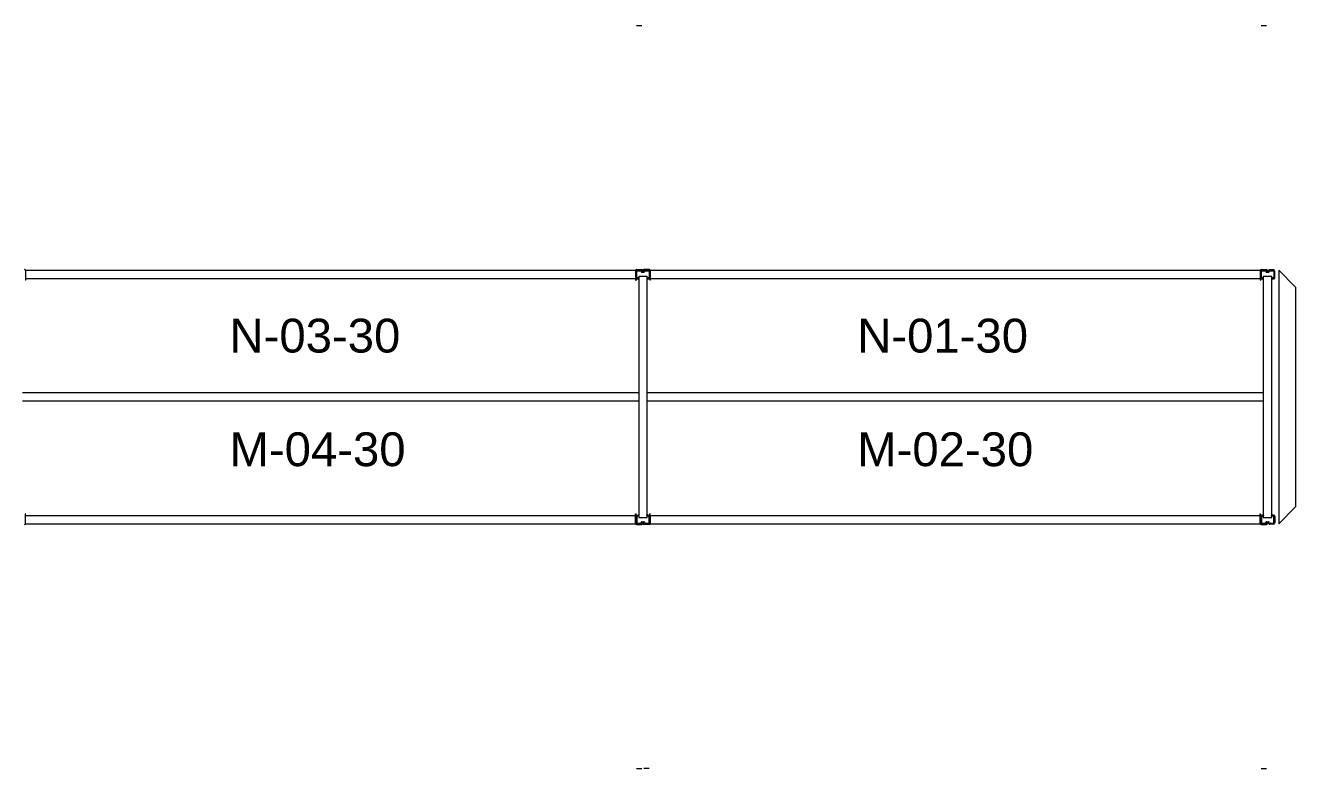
# Model space of a CAD drawing. Header units: inches. Extents: x 2743 to 10591, y -1604 to 5792.
# Drawn here: x 4454.4 to 4754.6, y 669.8 to 845.6 of the extents above; entities that cross this region are included whole.
import ezdxf

# ---------------------------------------------------------------- set-up
doc = ezdxf.new("R2010")
doc.units = ezdxf.units.IN
doc.header["$LTSCALE"] = 0.1875
doc.header["$MEASUREMENT"] = 0
for name, color, linetype, lineweight in [('22 Dimension', 7, 'Continuous', 5), ('32 Echelle', 160, 'Continuous', 15), ('33 Poutre', 30, 'Continuous', 15), ('37 Protection', 1, 'Continuous', 15)]:
    doc.layers.add(name, color=color, linetype=linetype, lineweight=lineweight)
doc.styles.add('arial', font='')
doc.styles.get('arial').set_extended_font_data('Arial')

msp = doc.modelspace()

# ---------------------------------------------------------------- hatches: boundary and pattern name
at = {"layer": '32 Echelle'}
for points in [[(4599.33382, 785.49574), (4599.33382, 785.68324), (4599.14632, 785.68324)], [(4599.33382, 785.49574), (4599.33382, 785.68324), (4599.14632, 785.68324)], [(4601.33382, 785.49574), (4601.33382, 785.68324), (4601.52132, 785.68324)], [(4601.33382, 785.49574), (4601.33382, 785.68324), (4601.52132, 785.68324)], [(4746.95882, 785.49574), (4746.95882, 785.68324), (4746.77132, 785.68324)], [(4748.95882, 785.49574), (4748.95882, 785.68324), (4749.14632, 785.68324)], [(4599.33382, 729.87074), (4599.33382, 729.68324), (4599.14632, 729.68324)], [(4599.33382, 729.87074), (4599.33382, 729.68324), (4599.14632, 729.68324)], [(4601.33382, 729.87074), (4601.33382, 729.68324), (4601.52132, 729.68324)], [(4601.33382, 729.87074), (4601.33382, 729.68324), (4601.52132, 729.68324)], [(4746.95882, 729.87074), (4746.95882, 729.68324), (4746.77132, 729.68324)], [(4748.95882, 729.87074), (4748.95882, 729.68324), (4749.14632, 729.68324)]]:
    msp.add_hatch(color=256, dxfattribs=at).paths.add_polyline_path(points)

# ---------------------------------------------------------------- linework, layer by layer
at = {"layer": '22 Dimension'}
for p, q in [((4599.33382, 758.68324), (4453.70882, 758.68324)), ((4599.33382, 756.68324), (4453.70882, 756.68324)), ((4746.95882, 758.68324), (4601.33382, 758.68324)), ((4746.95882, 756.68324), (4601.33382, 756.68324))]:
    msp.add_line(p, q, dxfattribs=at)
at = {"layer": '32 Echelle', "linetype": 'Continuous', "lineweight": 25}
for p, q in [((4598.70886, 787.49949), (4598.70886, 785.86699)), ((4598.70886, 787.49949), (4598.70886, 785.86699)), ((4598.79886, 785.86699), (4598.79886, 787.49949)), ((4598.79886, 785.86699), (4598.79886, 787.49949)), ((4599.82145, 787.68324), (4598.89261, 787.68324)), ((4599.82145, 787.68324), (4598.89261, 787.68324)), ((4598.89261, 787.59324), (4599.82145, 787.59324)), ((4598.89261, 787.59324), (4599.82145, 787.59324)), ((4599.9111, 787.5269), (4599.95501, 787.38326)), ((4599.9111, 787.5269), (4599.95501, 787.38326)), ((4600.04108, 787.40958), (4599.99717, 787.55321)), ((4600.04108, 787.40958), (4599.99717, 787.55321)), ((4600.5369, 787.34324), (4600.13073, 787.34324)), ((4600.5369, 787.34324), (4600.13073, 787.34324)), ((4600.13073, 787.25324), (4600.5369, 787.25324)), ((4600.13073, 787.25324), (4600.5369, 787.25324)), ((4600.67047, 787.55321), (4600.62655, 787.40958)), ((4600.67047, 787.55321), (4600.62655, 787.40958)), ((4600.71262, 787.38326), (4600.75653, 787.5269)), ((4600.71262, 787.38326), (4600.75653, 787.5269)), ((4601.77502, 787.68324), (4600.84619, 787.68324)), ((4601.77502, 787.68324), (4600.84619, 787.68324)), ((4600.84619, 787.59324), (4601.77502, 787.59324)), ((4600.84619, 787.59324), (4601.77502, 787.59324)), ((4601.86877, 787.49949), (4601.86877, 785.86699)), ((4601.86877, 787.49949), (4601.86877, 785.86699)), ((4601.95877, 785.86699), (4601.95877, 787.49949)), ((4601.95877, 785.86699), (4601.95877, 787.49949)), ((4746.33386, 787.49949), (4746.33386, 785.86699)), ((4746.42386, 785.86699), (4746.42386, 787.49949)), ((4747.44645, 787.68324), (4746.51761, 787.68324)), ((4746.51761, 787.59324), (4747.44645, 787.59324)), ((4747.5361, 787.5269), (4747.58001, 787.38326)), ((4747.66608, 787.40958), (4747.62217, 787.55321)), ((4748.1619, 787.34324), (4747.75573, 787.34324)), ((4747.75573, 787.25324), (4748.1619, 787.25324)), ((4748.29547, 787.55321), (4748.25155, 787.40958)), ((4748.33762, 787.38326), (4748.38153, 787.5269)), ((4749.40002, 787.68324), (4748.47119, 787.68324)), ((4748.47119, 787.59324), (4749.40002, 787.59324)), ((4749.49377, 787.49949), (4749.49377, 785.86699)), ((4749.58377, 785.86699), (4749.58377, 787.49949)), ((4599.30886, 785.77324), (4598.89261, 785.77324)), ((4599.30886, 785.77324), (4598.89261, 785.77324)), ((4598.89261, 785.68324), (4599.30886, 785.68324)), ((4598.89261, 785.68324), (4599.30886, 785.68324)), ((4599.30886, 785.68324), (4599.30886, 785.77324)), ((4599.30886, 785.68324), (4599.30886, 785.77324)), ((4601.77502, 785.77324), (4601.35877, 785.77324)), ((4601.35877, 785.77324), (4601.35877, 785.68324)), ((4601.77502, 785.77324), (4601.35877, 785.77324)), ((4601.35877, 785.77324), (4601.35877, 785.68324)), ((4601.35877, 785.68324), (4601.77502, 785.68324)), ((4601.35877, 785.68324), (4601.77502, 785.68324)), ((4746.93386, 785.77324), (4746.51761, 785.77324)), ((4746.51761, 785.68324), (4746.93386, 785.68324)), ((4746.93386, 785.68324), (4746.93386, 785.77324)), ((4749.40002, 785.77324), (4748.98377, 785.77324)), ((4748.98377, 785.77324), (4748.98377, 785.68324)), ((4748.98377, 785.68324), (4749.40002, 785.68324)), ((4598.70886, 727.86699), (4598.70886, 729.49949)), ((4598.70886, 727.86699), (4598.70886, 729.49949)), ((4598.79886, 729.49949), (4598.79886, 727.86699)), ((4598.79886, 729.49949), (4598.79886, 727.86699)), ((4598.89261, 729.68324), (4599.30886, 729.68324)), ((4598.89261, 729.68324), (4599.30886, 729.68324)), ((4599.30886, 729.59324), (4598.89261, 729.59324)), ((4599.30886, 729.59324), (4598.89261, 729.59324)), ((4599.30886, 729.68324), (4599.30886, 729.59324)), ((4599.30886, 729.68324), (4599.30886, 729.59324)), ((4601.35877, 729.68324), (4601.77502, 729.68324)), ((4601.35877, 729.59324), (4601.35877, 729.68324)), ((4601.35877, 729.68324), (4601.77502, 729.68324)), ((4601.35877, 729.59324), (4601.35877, 729.68324)), ((4601.77502, 729.59324), (4601.35877, 729.59324)), ((4601.77502, 729.59324), (4601.35877, 729.59324)), ((4601.86877, 727.86699), (4601.86877, 729.49949)), ((4601.86877, 727.86699), (4601.86877, 729.49949)), ((4601.95877, 729.49949), (4601.95877, 727.86699)), ((4601.95877, 729.49949), (4601.95877, 727.86699)), ((4746.33386, 727.86699), (4746.33386, 729.49949)), ((4746.42386, 729.49949), (4746.42386, 727.86699)), ((4746.51761, 729.68324), (4746.93386, 729.68324)), ((4746.93386, 729.59324), (4746.51761, 729.59324)), ((4746.93386, 729.68324), (4746.93386, 729.59324)), ((4748.98377, 729.68324), (4749.40002, 729.68324)), ((4748.98377, 729.59324), (4748.98377, 729.68324)), ((4749.40002, 729.59324), (4748.98377, 729.59324)), ((4749.49377, 727.86699), (4749.49377, 729.49949)), ((4749.58377, 729.49949), (4749.58377, 727.86699)), ((4598.89261, 727.77324), (4599.82145, 727.77324)), ((4598.89261, 727.77324), (4599.82145, 727.77324)), ((4599.82145, 727.68324), (4598.89261, 727.68324)), ((4599.82145, 727.68324), (4598.89261, 727.68324)), ((4599.9111, 727.83958), (4599.95501, 727.98321)), ((4599.9111, 727.83958), (4599.95501, 727.98321)), ((4600.04108, 727.9569), (4599.99717, 727.81326)), ((4600.04108, 727.9569), (4599.99717, 727.81326)), ((4600.13073, 728.11324), (4600.5369, 728.11324)), ((4600.13073, 728.11324), (4600.5369, 728.11324)), ((4600.5369, 728.02324), (4600.13073, 728.02324)), ((4600.5369, 728.02324), (4600.13073, 728.02324)), ((4600.67047, 727.81326), (4600.62655, 727.9569)), ((4600.67047, 727.81326), (4600.62655, 727.9569)), ((4600.71262, 727.98321), (4600.75653, 727.83958)), ((4600.71262, 727.98321), (4600.75653, 727.83958)), ((4600.84619, 727.77324), (4601.77502, 727.77324)), ((4600.84619, 727.77324), (4601.77502, 727.77324)), ((4601.77502, 727.68324), (4600.84619, 727.68324)), ((4601.77502, 727.68324), (4600.84619, 727.68324)), ((4746.51761, 727.77324), (4747.44645, 727.77324)), ((4747.44645, 727.68324), (4746.51761, 727.68324)), ((4747.5361, 727.83958), (4747.58001, 727.98321)), ((4747.66608, 727.9569), (4747.62217, 727.81326)), ((4747.75573, 728.11324), (4748.1619, 728.11324)), ((4748.1619, 728.02324), (4747.75573, 728.02324)), ((4748.29547, 727.81326), (4748.25155, 727.9569)), ((4748.33762, 727.98321), (4748.38153, 727.83958)), ((4748.47119, 727.77324), (4749.40002, 727.77324)), ((4749.40002, 727.68324), (4748.47119, 727.68324))]:
    msp.add_line(p, q, dxfattribs=at)
at = {"layer": '32 Echelle'}
for p, q in [((4599.33382, 785.68324), (4599.14632, 785.68324)), ((4599.33382, 785.49574), (4599.14632, 785.68324)), ((4599.33382, 785.68324), (4599.14632, 785.68324)), ((4599.33382, 785.49574), (4599.14632, 785.68324)), ((4601.33382, 786.18324), (4599.33382, 786.18324)), ((4599.33382, 786.18324), (4599.33382, 729.18324)), ((4601.33382, 786.18324), (4599.33382, 786.18324)), ((4599.33382, 786.18324), (4599.33382, 729.18324)), ((4599.33382, 785.49574), (4599.33382, 785.68324)), ((4599.33382, 785.49574), (4599.33382, 785.68324)), ((4601.33382, 729.18324), (4601.33382, 786.18324)), ((4601.33382, 729.18324), (4601.33382, 786.18324)), ((4601.33382, 785.68324), (4601.52132, 785.68324)), ((4601.33382, 785.49574), (4601.33382, 785.68324)), ((4601.33382, 785.49574), (4601.52132, 785.68324)), ((4601.33382, 785.68324), (4601.52132, 785.68324)), ((4601.33382, 785.49574), (4601.33382, 785.68324)), ((4601.33382, 785.49574), (4601.52132, 785.68324)), ((4746.95882, 785.68324), (4746.77132, 785.68324)), ((4746.95882, 785.49574), (4746.77132, 785.68324)), ((4748.95882, 786.18324), (4746.95882, 786.18324)), ((4746.95882, 786.18324), (4746.95882, 729.18324)), ((4746.95882, 785.49574), (4746.95882, 785.68324)), ((4748.95882, 729.18324), (4748.95882, 786.18324)), ((4748.95882, 785.68324), (4749.14632, 785.68324)), ((4748.95882, 785.49574), (4748.95882, 785.68324)), ((4748.95882, 785.49574), (4749.14632, 785.68324)), ((4599.33382, 729.87074), (4599.14632, 729.68324)), ((4599.33382, 729.87074), (4599.14632, 729.68324)), ((4599.33382, 729.68324), (4599.14632, 729.68324)), ((4599.33382, 729.68324), (4599.14632, 729.68324)), ((4599.33382, 729.87074), (4599.33382, 729.68324)), ((4599.33382, 729.87074), (4599.33382, 729.68324)), ((4601.33382, 729.87074), (4601.33382, 729.68324)), ((4601.33382, 729.87074), (4601.52132, 729.68324)), ((4601.33382, 729.87074), (4601.33382, 729.68324)), ((4601.33382, 729.87074), (4601.52132, 729.68324)), ((4601.33382, 729.68324), (4601.52132, 729.68324)), ((4601.33382, 729.68324), (4601.52132, 729.68324)), ((4746.95882, 729.87074), (4746.77132, 729.68324)), ((4746.95882, 729.68324), (4746.77132, 729.68324)), ((4746.95882, 729.87074), (4746.95882, 729.68324)), ((4748.95882, 729.87074), (4748.95882, 729.68324)), ((4748.95882, 729.87074), (4749.14632, 729.68324)), ((4748.95882, 729.68324), (4749.14632, 729.68324)), ((4599.33382, 729.18324), (4601.33382, 729.18324)), ((4599.33382, 729.18324), (4601.33382, 729.18324)), ((4746.95882, 729.18324), (4748.95882, 729.18324))]:
    msp.add_line(p, q, dxfattribs=at)
at = {"layer": '32 Echelle', "linetype": 'Continuous', "lineweight": 25}
for centre, radius, start, end in [((4598.89261, 787.49949), 0.18375, 90, 180), ((4598.89261, 787.49949), 0.18375, 90, 180), ((4598.89261, 787.49949), 0.09375, 90, 180), ((4598.89261, 787.49949), 0.09375, 90, 180), ((4599.82145, 787.49949), 0.18375, 17, 90), ((4599.82145, 787.49949), 0.18375, 17, 90), ((4599.82145, 787.49949), 0.09375, 17, 90), ((4599.82145, 787.49949), 0.09375, 17, 90), ((4600.13073, 787.43699), 0.18375, 197, 270), ((4600.13073, 787.43699), 0.18375, 197, 270), ((4600.13073, 787.43699), 0.09375, 197, 270), ((4600.13073, 787.43699), 0.09375, 197, 270), ((4600.5369, 787.43699), 0.09375, 270, 343), ((4600.5369, 787.43699), 0.09375, 270, 343), ((4600.5369, 787.43699), 0.18375, 270, 343), ((4600.5369, 787.43699), 0.18375, 270, 343), ((4600.84619, 787.49949), 0.18375, 90, 163), ((4600.84619, 787.49949), 0.18375, 90, 163), ((4600.84619, 787.49949), 0.09375, 90, 163), ((4600.84619, 787.49949), 0.09375, 90, 163), ((4601.77502, 787.49949), 0.18375, 0, 90), ((4601.77502, 787.49949), 0.18375, 0, 90), ((4601.77502, 787.49949), 0.09375, 0, 90), ((4601.77502, 787.49949), 0.09375, 0, 90), ((4746.51761, 787.49949), 0.18375, 90, 180), ((4746.51761, 787.49949), 0.09375, 90, 180), ((4747.44645, 787.49949), 0.18375, 17, 90), ((4747.44645, 787.49949), 0.09375, 17, 90), ((4747.75573, 787.43699), 0.18375, 197, 270), ((4747.75573, 787.43699), 0.09375, 197, 270), ((4748.1619, 787.43699), 0.09375, 270, 343), ((4748.1619, 787.43699), 0.18375, 270, 343), ((4748.47119, 787.49949), 0.18375, 90, 163), ((4748.47119, 787.49949), 0.09375, 90, 163), ((4749.40002, 787.49949), 0.18375, 0, 90), ((4749.40002, 787.49949), 0.09375, 0, 90), ((4598.89261, 785.86699), 0.18375, 180, 270), ((4598.89261, 785.86699), 0.18375, 180, 270), ((4598.89261, 785.86699), 0.09375, 180, 270), ((4598.89261, 785.86699), 0.09375, 180, 270), ((4601.77502, 785.86699), 0.09375, 270, 0), ((4601.77502, 785.86699), 0.18375, 270, 0), ((4601.77502, 785.86699), 0.09375, 270, 0), ((4601.77502, 785.86699), 0.18375, 270, 0), ((4746.51761, 785.86699), 0.18375, 180, 270), ((4746.51761, 785.86699), 0.09375, 180, 270), ((4749.40002, 785.86699), 0.09375, 270, 0), ((4749.40002, 785.86699), 0.18375, 270, 0), ((4598.89261, 729.49949), 0.18375, 90, 180), ((4598.89261, 729.49949), 0.18375, 90, 180), ((4598.89261, 729.49949), 0.09375, 90, 180), ((4598.89261, 729.49949), 0.09375, 90, 180), ((4601.77502, 729.49949), 0.18375, 0, 90), ((4601.77502, 729.49949), 0.18375, 0, 90), ((4601.77502, 729.49949), 0.09375, 0, 90), ((4601.77502, 729.49949), 0.09375, 0, 90), ((4746.51761, 729.49949), 0.18375, 90, 180), ((4746.51761, 729.49949), 0.09375, 90, 180), ((4749.40002, 729.49949), 0.18375, 0, 90), ((4749.40002, 729.49949), 0.09375, 0, 90), ((4598.89261, 727.86699), 0.18375, 180, 270), ((4598.89261, 727.86699), 0.18375, 180, 270), ((4598.89261, 727.86699), 0.09375, 180, 270), ((4598.89261, 727.86699), 0.09375, 180, 270), ((4599.82145, 727.86699), 0.09375, 270, 343), ((4599.82145, 727.86699), 0.09375, 270, 343), ((4599.82145, 727.86699), 0.18375, 270, 343), ((4599.82145, 727.86699), 0.18375, 270, 343), ((4600.13073, 727.92949), 0.18375, 90, 163), ((4600.13073, 727.92949), 0.18375, 90, 163), ((4600.13073, 727.92949), 0.09375, 90, 163), ((4600.13073, 727.92949), 0.09375, 90, 163), ((4600.5369, 727.92949), 0.18375, 17, 90), ((4600.5369, 727.92949), 0.18375, 17, 90), ((4600.5369, 727.92949), 0.09375, 17, 90), ((4600.5369, 727.92949), 0.09375, 17, 90), ((4600.84619, 727.86699), 0.18375, 197, 270), ((4600.84619, 727.86699), 0.18375, 197, 270), ((4600.84619, 727.86699), 0.09375, 197, 270), ((4600.84619, 727.86699), 0.09375, 197, 270), ((4601.77502, 727.86699), 0.09375, 270, 0), ((4601.77502, 727.86699), 0.18375, 270, 0), ((4601.77502, 727.86699), 0.09375, 270, 0), ((4601.77502, 727.86699), 0.18375, 270, 0), ((4746.51761, 727.86699), 0.18375, 180, 270), ((4746.51761, 727.86699), 0.09375, 180, 270), ((4747.44645, 727.86699), 0.09375, 270, 343), ((4747.44645, 727.86699), 0.18375, 270, 343), ((4747.75573, 727.92949), 0.18375, 90, 163), ((4747.75573, 727.92949), 0.09375, 90, 163), ((4748.1619, 727.92949), 0.18375, 17, 90), ((4748.1619, 727.92949), 0.09375, 17, 90), ((4748.47119, 727.86699), 0.18375, 197, 270), ((4748.47119, 727.86699), 0.09375, 197, 270), ((4749.40002, 727.86699), 0.09375, 270, 0), ((4749.40002, 727.86699), 0.18375, 270, 0)]:
    msp.add_arc(centre, radius, start, end, dxfattribs=at)
at = {"layer": '33 Poutre'}
for p, q in [((4598.82782, 845.56424), (4600.08982, 845.56424)), ((4746.45282, 845.56424), (4747.71482, 845.56424)), ((4454.45882, 787.68324), (4598.58382, 787.68324)), ((4454.45882, 787.68324), (4454.45882, 785.68324)), ((4454.45882, 787.55824), (4454.45882, 785.30224)), ((4598.58382, 787.68324), (4598.58382, 785.68324)), ((4598.58382, 787.55824), (4598.58382, 785.30224)), ((4598.70282, 787.55824), (4598.70282, 785.30224)), ((4598.82782, 787.80224), (4600.08982, 787.80224)), ((4600.08982, 787.68324), (4598.82782, 787.68324)), ((4600.21482, 787.34324), (4600.21482, 787.55824)), ((4600.21482, 787.34324), (4600.33382, 787.34324)), ((4600.33382, 787.34324), (4600.33382, 787.55824)), ((4600.33382, 787.34324), (4600.33382, 787.55824)), ((4600.45282, 787.34324), (4600.33382, 787.34324)), ((4600.45282, 787.34324), (4600.45282, 787.55824)), ((4601.83982, 787.80224), (4600.57782, 787.80224)), ((4600.57782, 787.68324), (4601.83982, 787.68324)), ((4601.96482, 787.55824), (4601.96482, 785.30224)), ((4602.08382, 787.68324), (4746.20882, 787.68324)), ((4602.08382, 787.68324), (4602.08382, 785.68324)), ((4602.08382, 787.55824), (4602.08382, 785.30224)), ((4746.20882, 787.68324), (4746.20882, 785.68324)), ((4746.20882, 787.55824), (4746.20882, 785.30224)), ((4746.32782, 787.55824), (4746.32782, 785.30224)), ((4746.45282, 787.80224), (4747.71482, 787.80224)), ((4747.71482, 787.68324), (4746.45282, 787.68324)), ((4747.83982, 787.34324), (4747.83982, 787.55824)), ((4747.83982, 787.34324), (4747.95882, 787.34324)), ((4747.95882, 787.34324), (4747.95882, 787.55824)), ((4454.45882, 785.30224), (4454.33982, 785.30224)), ((4454.45882, 785.68324), (4598.58382, 785.68324)), ((4598.58382, 785.30224), (4598.70282, 785.30224)), ((4602.08382, 785.30224), (4601.96482, 785.30224)), ((4602.08382, 785.68324), (4746.20882, 785.68324)), ((4746.20882, 785.30224), (4746.32782, 785.30224)), ((4454.45882, 730.06424), (4454.33982, 730.06424)), ((4454.45882, 727.80824), (4454.45882, 730.06424)), ((4454.45882, 729.68324), (4598.58382, 729.68324)), ((4454.45882, 727.68324), (4454.45882, 729.68324)), ((4598.58382, 727.80824), (4598.58382, 730.06424)), ((4598.58382, 730.06424), (4598.70282, 730.06424)), ((4598.58382, 727.68324), (4598.58382, 729.68324)), ((4598.70282, 727.80824), (4598.70282, 730.06424)), ((4602.08382, 730.06424), (4601.96482, 730.06424)), ((4601.96482, 727.80824), (4601.96482, 730.06424)), ((4602.08382, 727.80824), (4602.08382, 730.06424)), ((4602.08382, 729.68324), (4746.20882, 729.68324)), ((4602.08382, 727.68324), (4602.08382, 729.68324)), ((4746.20882, 727.80824), (4746.20882, 730.06424)), ((4746.20882, 730.06424), (4746.32782, 730.06424)), ((4746.20882, 727.68324), (4746.20882, 729.68324)), ((4746.32782, 727.80824), (4746.32782, 730.06424)), ((4454.45882, 727.68324), (4598.58382, 727.68324)), ((4600.08982, 727.68324), (4598.82782, 727.68324)), ((4598.82782, 727.56424), (4600.08982, 727.56424)), ((4600.21482, 728.02324), (4600.21482, 727.80824)), ((4600.21482, 728.02324), (4600.33382, 728.02324)), ((4600.33382, 728.02324), (4600.33382, 727.80824)), ((4600.33382, 728.02324), (4600.33382, 727.80824)), ((4600.45282, 728.02324), (4600.33382, 728.02324)), ((4600.45282, 728.02324), (4600.45282, 727.80824)), ((4600.57782, 727.68324), (4601.83982, 727.68324)), ((4601.83982, 727.56424), (4600.57782, 727.56424)), ((4602.08382, 727.68324), (4746.20882, 727.68324)), ((4747.71482, 727.68324), (4746.45282, 727.68324)), ((4746.45282, 727.56424), (4747.71482, 727.56424)), ((4747.83982, 728.02324), (4747.83982, 727.80824)), ((4747.83982, 728.02324), (4747.95882, 728.02324)), ((4747.95882, 728.02324), (4747.95882, 727.80824)), ((4598.82782, 669.80224), (4600.08982, 669.80224)), ((4601.83982, 669.80224), (4600.57782, 669.80224)), ((4746.45282, 669.80224), (4747.71482, 669.80224))]:
    msp.add_line(p, q, dxfattribs=at)
for centre, radius, start, end in [((4454.21482, 787.55824), 0.244, 0, 90), ((4598.82782, 787.55824), 0.244, 90, 180), ((4598.82782, 787.55824), 0.125, 90, 180), ((4600.08982, 787.55824), 0.244, 0, 90), ((4600.08982, 787.55824), 0.125, 0, 90), ((4600.57782, 787.55824), 0.244, 90, 180), ((4600.57782, 787.55824), 0.125, 90, 180), ((4601.83982, 787.55824), 0.244, 0, 90), ((4601.83982, 787.55824), 0.125, 0, 90), ((4746.45282, 787.55824), 0.244, 90, 180), ((4746.45282, 787.55824), 0.125, 90, 180), ((4747.71482, 787.55824), 0.244, 0, 90), ((4747.71482, 787.55824), 0.125, 0, 90), ((4454.21482, 727.80824), 0.244, 270, 0), ((4598.82782, 727.80824), 0.244, 180, 270), ((4598.82782, 727.80824), 0.125, 180, 270), ((4600.08982, 727.80824), 0.125, 270, 0), ((4600.08982, 727.80824), 0.244, 270, 0), ((4600.57782, 727.80824), 0.244, 180, 270), ((4600.57782, 727.80824), 0.125, 180, 270), ((4601.83982, 727.80824), 0.244, 270, 0), ((4601.83982, 727.80824), 0.125, 270, 0), ((4746.45282, 727.80824), 0.244, 180, 270), ((4746.45282, 727.80824), 0.125, 180, 270), ((4747.71482, 727.80824), 0.125, 270, 0), ((4747.71482, 727.80824), 0.244, 270, 0)]:
    msp.add_arc(centre, radius, start, end, dxfattribs=at)
at = {"layer": '37 Protection'}
for p, q in [((4750.58377, 787.68324), (4750.58377, 727.68324)), ((4750.58377, 787.68324), (4754.58377, 783.68324)), ((4754.58377, 783.68324), (4754.58377, 731.68324)), ((4750.58377, 727.68324), (4754.58377, 731.68324))]:
    msp.add_line(p, q, dxfattribs=at)

# ---------------------------------------------------------------- texts
at = {"layer": '22 Dimension', "char_height": 8, "attachment_point": 1, "style": 'arial'}
for s, insert in [('{\\fArial Unicode MS|b0|i0|c0|p2;\\C8;N-03-30}', (4502.63263, 776.19331)), ('{\\fArial Unicode MS|b0|i0|c0|p2;\\C8;N-01-30}', (4650.98151, 776.19331)), ('{\\fArial Unicode MS|b0|i0|c0|p2;\\C8;M-04-30}', (4502.63263, 749.32077)), ('{\\fArial Unicode MS|b0|i0|c0|p2;\\C8;M-02-30}', (4650.98151, 749.32077))]:
    msp.add_mtext_dynamic_manual_height_columns(s, width=68.8901007, gutter_width=5, heights=[0], dxfattribs=dict(at, insert=insert))

doc.saveas('drawing.dxf')
